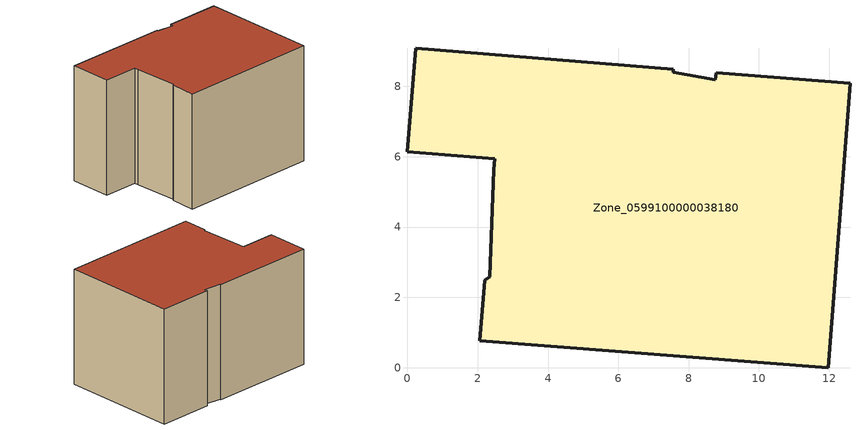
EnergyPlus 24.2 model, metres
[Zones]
Zone_0599100000038180
 floor ground (C_G): 2.33,2.58 2.46,5.63 2.48,5.95 0,6.15 0.24,9.08 7.57,8.49 7.56,8.4 8.76,8.19 8.78,8.4 12.59,8.09 11.97,0 2.06,0.76 2.2,2.49 z7.42
 wall outside (C_F): 12.59,8.09 8.78,8.4 8.76,8.19 7.56,8.4 7.57,8.49 0.24,9.08 0,6.15 2.48,5.95 2.46,5.63 2.33,2.58 2.2,2.49 2.06,0.76 11.97,0 12.59,8.09 z7.42:15.51
 roof outside (C_R): 2.46,5.63 2.33,2.58 2.2,2.49 2.06,0.76 11.97,0 12.59,8.09 8.78,8.4 8.76,8.19 7.56,8.4 7.57,8.49 0.24,9.08 0,6.15 2.48,5.95 z15.51
[BUILDING]
Pand.0599100000038180: North Axis=0; Terrain=City; Loads Convergence Tolerance Value=0.04; Temperature Convergence Tolerance Value=0.4; Solar Distribution=FullExterior; Maximum Number of Warmup Days=25; Minimum Number of Warmup Days=1
[Site:Location]
Rotterdam.The.Hague.AP_ZH_NLD Design_Conditions: Latitude=51.96; Longitude=4.45; Time Zone=1; Elevation=-4.5
[SITE:GROUNDTEMPERATURE:BUILDINGSURFACE]
18, 18, 18, 18, 18, 18, 18, 18, 18, 18, 18, 18
[MATERIAL] Thermal Absorptance=0.9; Solar Absorptance=0.7; Visible Absorptance=0.7
Name | Roughness | Thickness | Conductivity | Density | Specific Heat
G.TC.1946-1964 | MediumSmooth | 0.15 | 1 | 540 | 1210
F.TC.1946-1964 | Rough | 0.3 | 0.857143 | 1920 | 840
R.TC.1946-1964 | MediumRough | 0.2 | 0.235294 | 1500 | 1000
[CONSTRUCTION]
C_G: G.TC.1946-1964
C_F: F.TC.1946-1964
C_R: R.TC.1946-1964
[ZONE]
Zone_0599100000038180: Type=1; Multiplier=1; Ceiling Height=Autocalculate; Volume=Autocalculate; Floor Area=autocalculate; Part of Total Floor Area=Yes
[ZONEINFILTRATION:DESIGNFLOWRATE]
Infil_Zone_0599100000038180: Zone or ZoneList or Space or SpaceList=Zone_0599100000038180; Schedule=AlwaysOn; Design Flow Rate Calculation Method=Flow/Area; Flow Rate per Floor Area=0.003; Constant Term Coefficient=1; Temperature Term Coefficient=0; Velocity Term Coefficient=0; Velocity Squared Term Coefficient=0
[HVACTEMPLATE:ZONE:IDEALLOADSAIRSYSTEM]
Zone_0599100000038180: Maximum Heating Supply Air Temperature=50; Minimum Cooling Supply Air Temperature=13; Maximum Heating Supply Air Humidity Ratio=0.0156; Minimum Cooling Supply Air Humidity Ratio=0.0077; Heating Limit=NoLimit; Cooling Limit=NoLimit; Dehumidification Control Type=ConstantSensibleHeatRatio; Cooling Sensible Heat Ratio=0.7; Dehumidification Setpoint=60; Humidification Control Type=None; Humidification Setpoint=30; Outdoor Air Method=None; Outdoor Air Flow Rate per Person=0.00944; Outdoor Air Flow Rate per Zone Floor Area=0; Outdoor Air Flow Rate per Zone=0; Demand Controlled Ventilation Type=None; Outdoor Air Economizer Type=NoEconomizer; Heat Recovery Type=None; Sensible Heat Recovery Effectiveness=0.7; Latent Heat Recovery Effectiveness=0.65
[ZONECONTROL:THERMOSTAT]
ThermostatControl_Zone_0599100000038180: Zone or ZoneList=Zone_0599100000038180; Control Type Schedule=DualSetpointControlType; Control 1=Thermostat_Zone_0599100000038180; Temperature Difference Between Cutout And Setpoint=0
[THERMOSTATSETPOINT:DUALSETPOINT]
Thermostat_Zone_0599100000038180: Heating Setpoint Temperature Schedule=HeatingSetpoint_Zone_0599100000038180; Cooling Setpoint Temperature Schedule=CoolingSetpoint_Zone_0599100000038180
[SCHEDULE:COMPACT]
HeatingSetpoint_Zone_0599100000038180: Through: 12/31, For: AllDays, Until: 24:00, 21
CoolingSetpoint_Zone_0599100000038180: Through: 12/31, For: AllDays, Until: 24:00, 24
DualSetpointControlType: Through: 12/31, For: AllDays, Until: 24:00, 4
AlwaysOn: Through: 12/31, For: AllDays, Until: 24:00, 1
